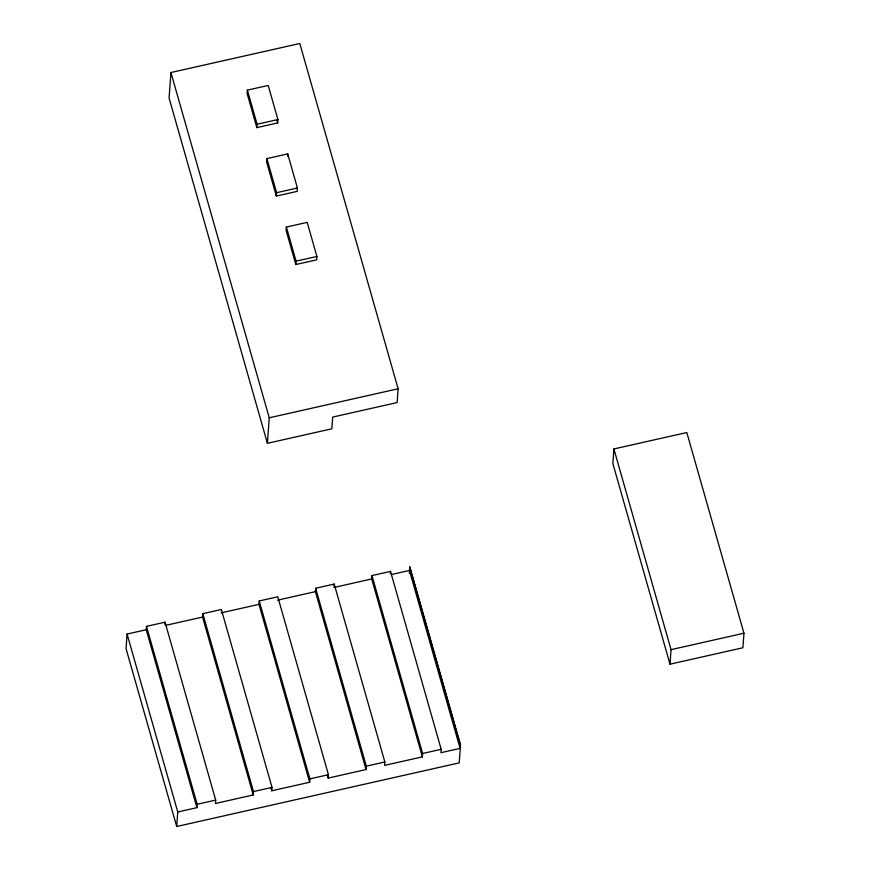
<?xml version="1.0" encoding="UTF-8"?>
<svg xmlns="http://www.w3.org/2000/svg" width="870" height="870" viewBox="0 0 870 870"><rect width="100%" height="100%" fill="white"/><g stroke="black" fill="none" stroke-linecap="round" stroke-linejoin="round"><path stroke-width="1.3" d="M328.197 778.084L328.436 774.702L277.769 596.787L259.227 600.963L309.894 778.878L309.655 782.26L271.777 790.786L272.016 787.404L221.35 609.5L202.808 613.676L253.475 791.58L253.235 794.962L215.456 803.478L215.695 800.096L165.039 622.18L146.486 626.356L146.247 629.739L127.085 634.056L126.041 648.596L176.708 826.5L459.229 762.87L460.513 744.948L409.846 567.044L409.433 570.459L460.089 748.374L440.938 752.691L441.177 749.309L390.51 571.394L371.969 575.57L371.718 578.952L422.385 756.867L384.616 765.372L384.855 761.989L334.189 584.085L315.647 588.261L315.408 591.643L366.063 769.548L328.197 778.084L327.457 775.485M170.922 72.525L169.084 98.038L267.416 443.308L331.851 428.79L332.688 417.078L397.133 402.56L398.123 388.77L299.791 43.5L170.922 72.525L269.243 417.796L267.416 443.308M164.876 624.432L165.039 622.18M176.708 826.5L177.752 811.971L127.085 634.056M253.235 794.962L202.569 617.058L202.808 613.676M247.374 90.143L247.134 93.525L256.835 127.618L277.671 122.92L277.921 119.538L268.21 85.445L247.374 90.143L257.085 124.236L256.835 127.618M177.752 811.971L196.914 807.654L197.153 804.271L146.486 626.356M266.873 158.601L266.633 161.983L276.334 196.076L297.17 191.378L297.409 187.996L287.709 153.914L266.873 158.601L276.584 192.694L276.334 196.076M287.546 156.165L287.709 153.914M309.655 782.26L258.988 604.346L259.227 600.963M286.371 227.07L286.121 230.452L295.833 264.534L316.669 259.847L316.908 256.465L307.197 222.372L286.371 227.07L296.072 261.152L295.833 264.534M334.026 586.336L334.189 584.085M366.063 769.548L366.313 766.165L315.647 588.261M390.347 573.656L390.51 571.394M409.389 573.439L409.846 567.044M422.385 756.867L422.624 753.485L371.969 575.57M460.089 748.374L460.339 744.992L409.672 567.077M613.894 448.953L612.85 463.492L670.009 664.18L742.915 647.758L743.959 633.229L686.8 432.531L613.894 448.953L671.042 649.651L670.009 664.18M257.085 124.236L277.921 119.538M276.584 192.694L297.409 187.996M296.072 261.152L316.908 256.465M269.243 417.796L398.123 388.77M166.094 625.269L202.569 617.058M221.11 612.882L258.988 604.346M277.53 600.169L315.408 591.643M333.949 587.467L371.718 578.952M391.543 574.494L409.433 570.459M671.042 649.651L743.959 633.229M197.153 804.271L215.695 800.096M253.475 791.58L272.016 787.404M309.894 778.878L328.436 774.702M366.313 766.165L384.855 761.989M422.624 753.485L441.177 749.309M276.954 120.397L277.671 122.92M271.038 788.187L271.777 790.786M146.247 629.739L196.914 807.654"/></g></svg>
